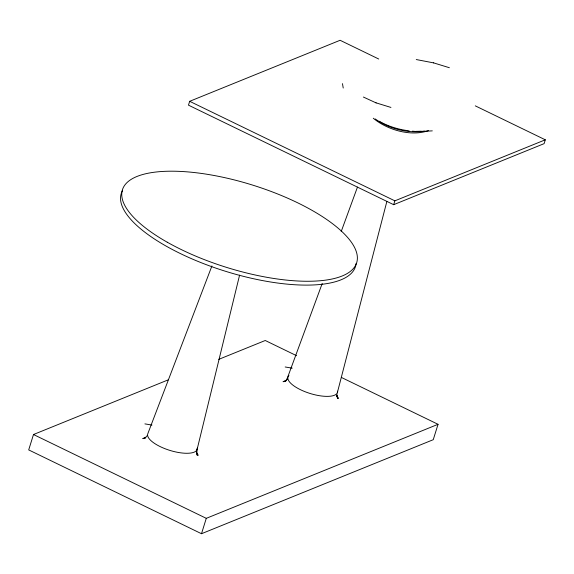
<?xml version="1.0" encoding="UTF-8"?>
<svg xmlns="http://www.w3.org/2000/svg" width="574" height="574" viewBox="0 0 574 574"><rect width="100%" height="100%" fill="white"/><g stroke="black" fill="none" stroke-linecap="round" stroke-linejoin="round"><path stroke-width="0.86" d="M336.916 395.658L336.995 394.733L337.49 398.327L337.318 397.28M197.011 449.837L239.588 275.14M337.282 392.925L386.833 201.567M168.06 379.923L33.493 434.518L28.7 449.908L201.496 533.72L433.248 439.698L438.041 424.308L341.595 377.534M378.732 59.014L340.102 40.28L189.671 101.311L188.473 105.157L393.664 204.688L544.102 143.651L545.3 139.805L475.294 105.853M201.496 533.72L206.288 518.336L438.041 424.308M393.664 204.688L394.862 200.843L545.3 139.805M322.208 283.506L286.792 379.622L287.359 378.854L284.926 381.509L285.773 380.792M341.214 231.523L357.466 187.088M211.928 265.934L147.898 433.485A25.916 9.119 17.3 0 0 170.779 450.676A25.916 9.119 17.3 0 0 197.334 448.086L196.645 452.57L196.724 451.645L197.219 455.239L196.624 453.087M147.088 435.766L144.662 438.421L145.502 437.697M428.434 130.621C410.855 136.87 387.285 129.911 373.287 118.23M145.832 437.388L142.782 438.636L144.261 438.055M286.096 380.483L283.054 381.724L286.247 380.698M218.73 359.367L265.245 340.497L296.586 355.701M424.466 131.173C407.497 133.584 389.201 128.841 375.238 118.962M420.024 131.453L432.301 130.872M415.655 131.367L421.266 131.231M409.154 130.858C398.7 129.552 388.376 126.467 379.199 121.229M412.412 131.159L414.851 131.389M285.178 366.98L292.231 368.156M144.906 423.885L151.967 425.069M416.272 59.553L433.686 62.896M433.571 62.867L449.377 67.725M375.948 102.818L390.944 107.431M363.392 97.042L376.142 102.911M189.671 101.311L394.862 200.843M33.493 434.518L206.288 518.336M336.5 396.146L338.409 398.392L336.651 395.694M197.104 453.962L198.145 455.297L196.38 452.606M342.47 83.632L343.23 88.023M337.605 391.181A25.916 9.119 17.3 0 1 309.379 393.255A25.916 9.119 17.3 0 1 288.944 375.539M356.102 263.488A122.678 43.165 17.3 0 1 225.819 271.38A122.678 43.165 17.3 0 1 122.355 190.912M167.249 242.214A122.678 43.165 17.3 0 0 356.275 263.853A122.678 43.165 17.3 0 0 195.138 172.631A122.678 43.165 17.3 0 0 167.249 242.214"/></g></svg>
